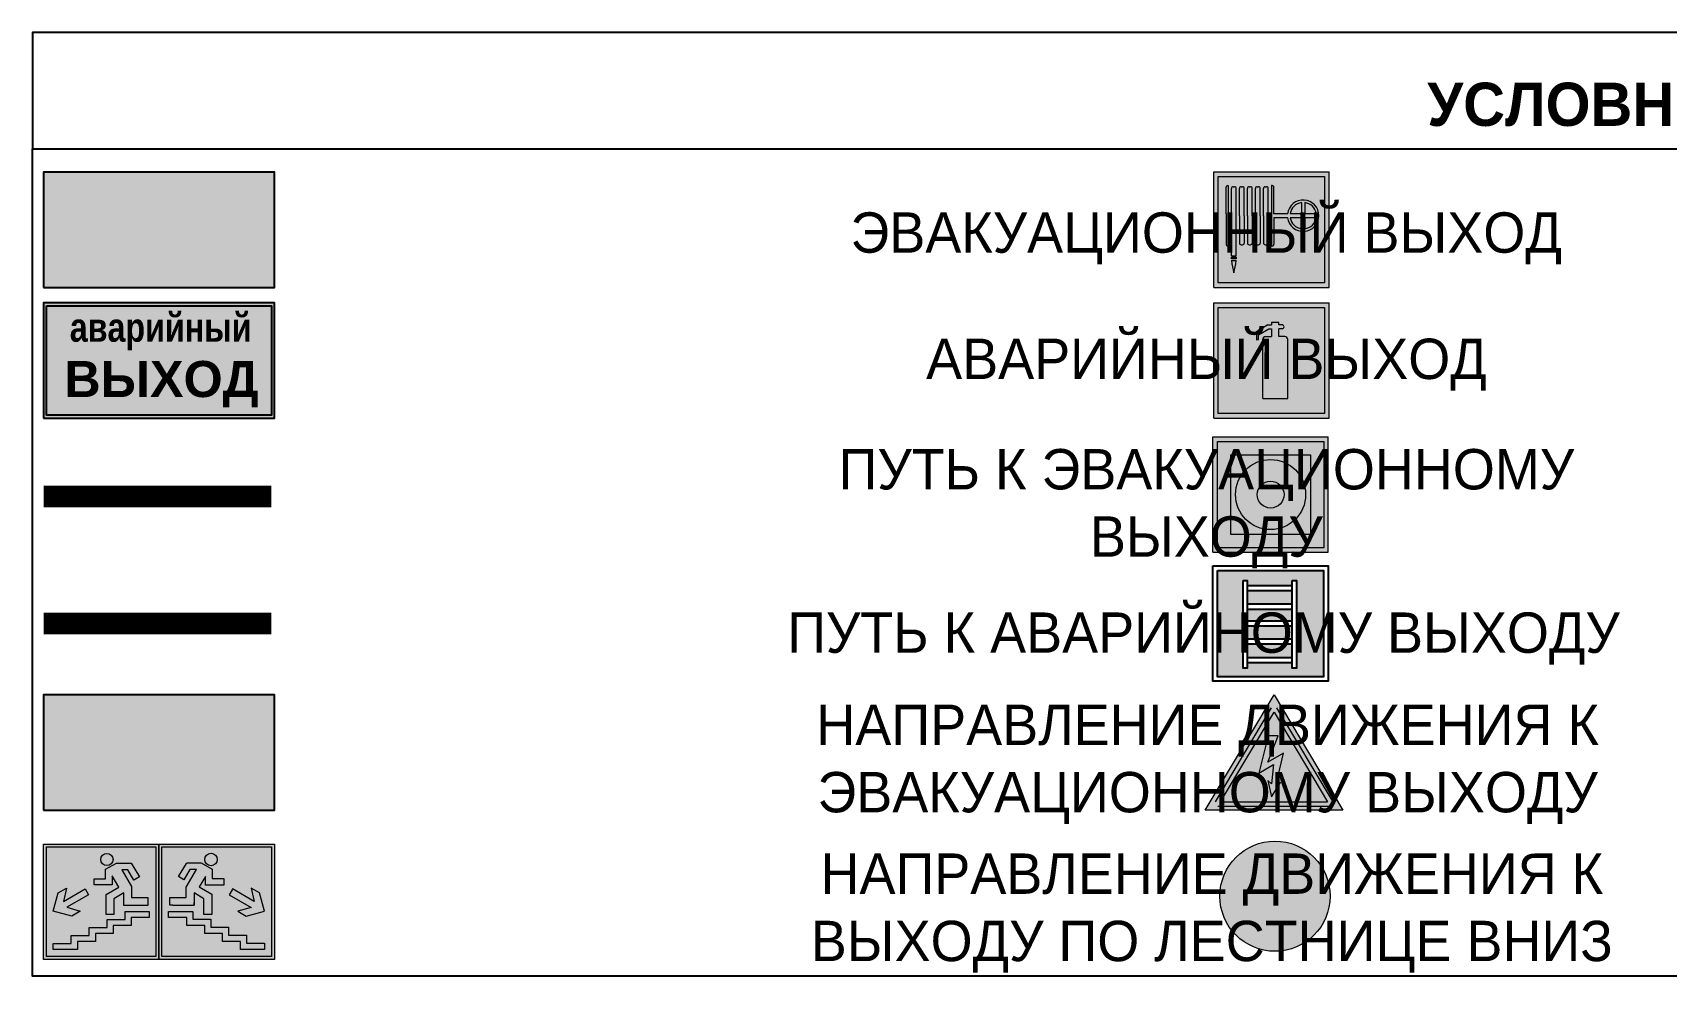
# Model space of a CAD drawing. Header units: millimetres. Extents: x 13810 to 67229, y 12374 to 21950.
# Drawn here: x 29160.8 to 29274.1, y 19254.9 to 19320.4 of the extents above; entities that cross this region are included whole.
import ezdxf

# ---------------------------------------------------------------- set-up
doc = ezdxf.new("R2010")
doc.units = ezdxf.units.MM
doc.linetypes.add('GOST2.303 4', pattern=[7, 5, -2, 0])
doc.layers.add('План_Штампы', color=7, linetype='Continuous')
doc.styles.add('обычный', font='arial.ttf')

# ---------------------------------------------------------------- blocks, each defined once
blk = doc.blocks.new('A$C3E6D3DDE')
at = {"lineweight": 5}
h = blk.add_hatch(color=40, dxfattribs=at)
h.paths.add_polyline_path([(24.1, 1.45), (16.46, -11.35), (31.74, -11.35)])
h.paths.add_polyline_path([(24.09, -0.46), (30.03, -10.41), (18.14, -10.41)], flags=16)
h.paths.add_polyline_path([(24.54, -3.08), (23.41, -6.02), (25.13, -5.01), (24.33, -8.5), (24.82, -8.27), (23.79, -9.86), (23.4, -8.04), (23.8, -8.43), (24.04, -6.29), (22.39, -7.25), (23.44, -3.08)], flags=0)
h = blk.add_hatch(color=256, dxfattribs=at)
h.paths.add_polyline_path([(24.37, 0.03, 0.567511), (23.82, 0.03), (17.59, -10.4, 0.582454), (17.86, -10.88), (30.32, -10.88, 0.582149), (30.6, -10.4)])
h.paths.add_polyline_path([(24.09, -0.46), (18.14, -10.41), (30.03, -10.41)], flags=16)
h.paths.add_polyline_path([(24.54, -3.08), (23.41, -6.02), (25.13, -5.01), (24.33, -8.5), (24.82, -8.27), (23.79, -9.86), (23.4, -8.04), (23.8, -8.43), (24.04, -6.29), (22.39, -7.25), (23.44, -3.08)], flags=0)
h = blk.add_hatch(color=40, dxfattribs=at)
h.paths.add_polyline_path([(24.09, -0.46), (18.14, -10.41), (30.03, -10.41)])
h.paths.add_polyline_path([(24.82, -8.27), (23.79, -9.86), (23.4, -8.04), (23.8, -8.43), (24.04, -6.29), (22.39, -7.25), (23.44, -3.08), (24.54, -3.08), (23.41, -6.02), (25.13, -5.01), (24.33, -8.5)], flags=16)
at = {"color": 40, "lineweight": 5}
for p, q in [((16.46, -11.35), (24.1, 1.45)), ((24.1, 1.45), (31.74, -11.35))]:
    blk.add_line(p, q, dxfattribs=at)
at = {"lineweight": 5}
for p, q in [((17.59, -10.4), (23.82, 0.03)), ((24.37, 0.03), (30.6, -10.4)), ((18.14, -10.41), (24.09, -0.46)), ((24.09, -0.46), (30.03, -10.41)), ((23.44, -3.08), (22.39, -7.25)), ((23.41, -6.02), (24.54, -3.08)), ((24.54, -3.08), (23.44, -3.08)), ((25.13, -5.01), (23.41, -6.02)), ((24.33, -8.5), (25.13, -5.01)), ((22.39, -7.25), (24.04, -6.29)), ((24.04, -6.29), (23.8, -8.43)), ((23.8, -8.43), (23.4, -8.04)), ((23.4, -8.04), (23.79, -9.86)), ((23.79, -9.86), (24.82, -8.27)), ((24.82, -8.27), (24.33, -8.5)), ((18.14, -10.41), (30.03, -10.41)), ((17.86, -10.88), (30.32, -10.88))]:
    blk.add_line(p, q, dxfattribs=at)
at = {"color": 50, "lineweight": 5}
blk.add_line((31.74, -11.35), (16.46, -11.35), dxfattribs=at)
blk = doc.blocks.new('A$C41C009D9')
at = {"true_color": 0xffffff}
blk.add_hatch(color=7, dxfattribs=at).paths.add_polyline_path([(0, 8), (-16, 8), (-16, 0), (0, 0)])
h = blk.add_hatch(color=126)
h.dxf.hatch_style = 1
h.paths.add_polyline_path([(-15.8, 7.8), (-15.8, 0.2), (-0.2, 0.2), (-0.2, 7.8)])
at = {"color": 126}
for points in [[(-16, 0), (0, 0), (0, 8), (-16, 8)], [(-16, 0), (0, 0), (0, 8), (-16, 8)], [(-15.8, 7.8), (-0.2, 7.8), (-0.2, 0.2), (-15.8, 0.2)]]:
    blk.add_lwpolyline(points, close=True, dxfattribs=at)
at = {"color": 7, "true_color": 0xffffff, "insert": (-15.8, 7.3), "char_height": 2.5, "width": 15.5999, "attachment_point": 1, "style": 'обычный'}
blk.add_mtext('\\pi1.6133;{\\fArial|b1|i0|c204|p34;\\H0.8x;\\W0.8;аварийный\\H1.25x;\\W1;\\P\\pi1.2327;ВЫХОД}', dxfattribs=at)
blk = doc.blocks.new('A$C32E8229D')
at = {"true_color": 0xffffff}
blk.add_hatch(color=7, dxfattribs=at).paths.add_polyline_path([(0, 0), (0, -8), (16, -8), (16, 0)])
h = blk.add_hatch(color=126)
h.paths.add_polyline_path([(0.2, -0.2), (15.8, -0.2), (15.8, -7.8), (0.2, -7.8)])
h.paths.add_polyline_path([(13.49, -2.05), (12.08, -2.05), (11.37, -2.63, 0.162397), (11.29, -2.84), (11.29, -3.63), (10.35, -3.63), (10.35, -4.05), (11.68, -4.05), (11.68, -3.48), (12.26, -4.28), (11.29, -5.1), (11.29, -6.78), (11.85, -6.78), (11.85, -5.44), (12.8, -4.64), (12.8, -5.94), (14.46, -5.94), (14.46, -5.39), (13.45, -5.39), (13.45, -3.97), (12.46, -2.59), (13.15, -2.59), (13.69, -3.34), (14.18, -3)], flags=16)
h.paths.add_polyline_path([(10.74, -1.82, 1), (11.8, -1.82, 1)], flags=16)
h.paths.add_polyline_path([(9.39, -3.59), (5.99, -3.59), (6.56, -3.03), (5.91, -3.03), (5.1, -3.83), (5.91, -4.64), (6.56, -4.64), (5.99, -4.09), (9.39, -4.09)], flags=16)
h.paths.add_polyline_path([(4.29, -1.08), (1.72, -1.08), (1.72, -6.6), (4.29, -6.6)], flags=16)
at = {"color": 126}
blk.add_lwpolyline([(16, -8), (0, -8), (0, 0), (16, 0)], close=True, dxfattribs=at)
blk = doc.blocks.new('A$C54414219')
at = {"true_color": 0xffffff}
h = blk.add_hatch(color=7, dxfattribs=at)
h.paths.add_polyline_path([(2.39, -9.45), (2.39, -18.3), (11.23, -18.3), (11.23, -9.45)], flags=0)
h.paths.add_polyline_path([(10.71, -13.87, -1), (2.92, -13.87, -1)], flags=0)
h.paths.add_polyline_path([(8.3, -13.87, -1), (5.33, -13.87, -1)], flags=0)
h.paths.add_polyline_path([(0.41, -7.47), (0.41, -20.27), (13.21, -20.27), (13.21, -7.47)])
h.paths.add_polyline_path([(0.92, -19.77), (12.71, -19.77), (12.71, -7.98), (0.92, -7.98)], flags=16)
h.paths.add_polyline_path([(11.23, -9.45), (11.23, -18.3), (2.39, -18.3), (2.39, -9.45)], flags=0)
at = {"lineweight": 5}
h = blk.add_hatch(color=242, dxfattribs=at)
h.paths.add_polyline_path([(12.71, -7.98), (0.92, -7.98), (0.92, -19.77), (12.71, -19.77)])
h.paths.add_polyline_path([(11.23, -18.3), (2.39, -18.3), (2.39, -9.45), (11.23, -9.45)], flags=16)
h.paths.add_polyline_path([(10.71, -13.87, -1), (2.92, -13.87, -1)], flags=0)
h.paths.add_polyline_path([(8.3, -13.87, -1), (5.33, -13.87, -1)], flags=0)
at = {"true_color": 0xffffff}
h = blk.add_hatch(color=7, dxfattribs=at)
h.paths.add_polyline_path([(2.39, -9.45), (2.39, -18.3), (11.23, -18.3), (11.23, -9.45)])
h.paths.add_polyline_path([(10.71, -13.87, -1), (2.92, -13.87, -1)], flags=16)
h.paths.add_polyline_path([(8.3, -13.87, -1), (5.33, -13.87, -1)], flags=0)
at = {"lineweight": 5}
h = blk.add_hatch(color=242, dxfattribs=at)
h.paths.add_polyline_path([(2.92, -13.87, 1), (10.71, -13.87, 1)])
h.paths.add_polyline_path([(8.3, -13.87, -1), (5.33, -13.87, -1)], flags=16)
at = {"color": 242, "lineweight": 5}
for p, q in [((0.41, -20.27), (0.41, -7.47)), ((0.41, -7.47), (13.21, -7.47)), ((0.41, -7.47), (13.21, -7.47)), ((13.21, -20.27), (13.21, -7.47)), ((0.41, -20.27), (13.21, -20.27))]:
    blk.add_line(p, q, dxfattribs=at)
for points in [[(0.92, -7.98), (12.71, -7.98), (12.71, -19.77), (0.92, -19.77)], [(2.39, -9.45), (11.23, -9.45), (11.23, -18.3), (2.39, -18.3)]]:
    blk.add_lwpolyline(points, close=True, dxfattribs=at)
for radius in [3.89, 1.49]:
    blk.add_circle((6.81, -13.87), radius, dxfattribs=at)
blk = doc.blocks.new('A$C7B4425F7')
at = {"true_color": 0xffffff}
blk.add_hatch(color=7, dxfattribs=at).paths.add_polyline_path([(0, 0), (-16, 0), (-16, -8), (0, -8)])
h = blk.add_hatch(color=126)
h.paths.add_polyline_path([(-0.2, -0.2), (-15.8, -0.2), (-15.8, -7.8), (-0.2, -7.8)])
h.paths.add_polyline_path([(-11.76, -2.03), (-11.76, -3.66), (-11.17, -3.66, -0.568275), (-11.17, -6.18), (-12.58, -6.18), (-12.58, -2.03)], flags=16)
h.paths.add_polyline_path([(-13.33, -4.12, -0.495768), (-13.59, -6.18), (-15.03, -6.18), (-15.03, -2.03), (-13.59, -2.03, -0.487973)], flags=16)
h.paths.add_polyline_path([(-10.25, -2.03), (-9.48, -2.03), (-9.48, -6.18), (-10.25, -6.18)], flags=16)
h.paths.add_polyline_path([(-13.84, -3.69), (-14.24, -3.69), (-14.24, -3.03), (-13.9, -3.03, -0.692621)], flags=0)
h.paths.add_polyline_path([(-9.15, -2.03), (-8.4, -2.03), (-8.04, -3.07), (-7.68, -2.03), (-6.93, -2.03), (-7.64, -4.1), (-6.93, -6.18), (-7.68, -6.18), (-8.04, -5.14), (-8.4, -6.18), (-9.15, -6.18), (-8.44, -4.1)], flags=16)
h.paths.add_polyline_path([(-11.76, -4.46), (-11.42, -4.46, -0.692621), (-11.36, -5.12), (-11.76, -5.12)], flags=0)
h.paths.add_polyline_path([(-13.9, -5.2), (-14.24, -5.2), (-14.24, -4.55), (-13.84, -4.55, -0.708038)], flags=0)
edge = h.paths.add_edge_path(flags=16)
edge.add_ellipse((-5.51, -4.08), major_axis=(0, 2.05), ratio=0.586184, start_angle=0, end_angle=360)
edge = h.paths.add_edge_path(flags=0)
edge.add_ellipse((-5.51, -4.08), major_axis=(0, 1.14), ratio=0.454828, start_angle=0, end_angle=360)
h.paths.add_polyline_path([(-4.13, -4.96, 0.377264), (-3.48, -4.52, 0.0555), (-3.16, -2.03), (-1.66, -2.03), (-1.66, -4.96), (-0.96, -4.96), (-0.96, -7.01), (-1.75, -7.01), (-1.75, -6.18), (-3.3, -6.18), (-3.3, -7.02), (-4.13, -7.02)], flags=16)
h.paths.add_polyline_path([(-2.73, -2.91), (-2.28, -2.91), (-2.28, -4.96), (-3.05, -4.96, 0.079136)], flags=0)
at = {"color": 126}
blk.add_lwpolyline([(-16, -8), (0, -8), (0, 0), (-16, 0)], close=True, dxfattribs=at)
blk = doc.blocks.new('A$C37112FD5')
at = {"true_color": 0xf5f5ff}
h = blk.add_hatch(color=7, dxfattribs=at)
h.dxf.hatch_style = 1
h.paths.add_polyline_path([(12.8, -7.4), (0, -7.4), (0, -20.2), (12.8, -20.2)])
h.paths.add_polyline_path([(12.29, -7.91), (12.29, -19.69), (0.51, -19.69), (0.51, -7.91)], flags=16)
h.paths.add_polyline_path([(4.98, -9.04, -0.42597), (5.17, -9.22), (5.17, -12.25), (5.17, -15.29, -0.432244), (4.98, -15.47), (4.83, -15.47, -0.42597), (4.64, -15.29), (4.64, -12.25), (4.64, -9.22, -0.432244), (4.83, -9.04)], flags=0)
h.paths.add_polyline_path([(4.28, -9.22), (4.28, -12.25), (4.28, -15.29, -0.432244), (4.09, -15.47), (3.94, -15.47, -0.42597), (3.75, -15.29), (3.75, -12.25), (3.75, -9.22, -0.432244), (3.94, -9.04), (4.09, -9.04, -0.42597)], flags=0)
h.paths.add_polyline_path([(5.72, -9.04), (5.87, -9.04, -0.42597), (6.06, -9.22), (6.06, -12.25), (6.06, -15.29, -0.432244), (5.87, -15.47), (5.72, -15.47, -0.42597), (5.53, -15.29), (5.53, -12.25), (5.53, -9.22, -0.432244)], flags=0)
h.paths.add_polyline_path([(6.42, -8.9), (6.5, -8.9, -0.42597), (6.69, -9.08), (6.69, -12.03), (8.21, -12.03, -15.824349), (8.21, -12.47), (6.69, -12.47), (6.69, -15.42, -0.432244), (6.5, -15.6), (6.42, -15.6)], flags=0)
h.paths.add_polyline_path([(3.39, -9.22), (3.39, -12.25), (3.39, -15.29, -0.432244), (3.2, -15.47), (3.05, -15.47, -0.42597), (2.85, -15.29), (2.85, -12.25), (2.85, -9.22, -0.432244), (3.05, -9.04), (3.2, -9.04, -0.42597)], flags=0)
h.paths.add_polyline_path([(2.5, -9.22), (2.5, -16.71), (1.96, -16.71), (1.96, -9.22, -0.432244), (2.15, -9.04), (2.31, -9.04, -0.42597)], flags=0)
h.paths.add_polyline_path([(1.61, -8.9), (1.61, -15.6), (1.57, -15.6, -0.42597), (1.37, -15.42), (1.37, -12.03), (1.37, -9.09, -0.432244), (1.57, -8.9)], flags=0)
h.paths.add_polyline_path([(9.76, -10.81), (9.76, -12.03), (8.49, -12.03, -0.336371)], flags=0)
h.paths.add_polyline_path([(8.49, -12.47), (9.76, -12.47), (9.76, -13.7, -0.336371)], flags=0)
h.paths.add_polyline_path([(10.11, -10.81, -0.336371), (11.38, -12.03), (10.11, -12.03)], flags=0)
h.paths.add_polyline_path([(10.11, -12.47), (11.38, -12.47, -0.336371), (10.11, -13.7)], flags=0)
h.paths.add_polyline_path([(2.5, -16.84), (2.5, -17.05), (1.97, -17.05), (1.97, -16.84)], flags=0)
h.paths.add_polyline_path([(2.5, -17.24, -0.033778), (2.24, -18.6, -0.033778), (1.97, -17.24)], flags=0)
h = blk.add_hatch(color=242)
h.dxf.hatch_style = 1
h.paths.add_polyline_path([(12.29, -7.91), (0.51, -7.91), (0.51, -19.69), (12.29, -19.69)])
h.paths.add_polyline_path([(6.42, -15.6), (6.42, -8.9), (6.5, -8.9, -0.42597), (6.69, -9.08), (6.69, -12.03), (8.21, -12.03, -15.824349), (8.21, -12.47), (6.69, -12.47), (6.69, -15.42, -0.432244), (6.5, -15.6)], flags=16)
h.paths.add_polyline_path([(5.87, -15.47), (5.72, -15.47, -0.42597), (5.53, -15.29), (5.53, -12.25), (5.53, -9.22, -0.432244), (5.72, -9.04), (5.87, -9.04, -0.42597), (6.06, -9.22), (6.06, -12.25), (6.06, -15.29, -0.432244)], flags=16)
h.paths.add_polyline_path([(4.98, -15.47), (4.83, -15.47, -0.42597), (4.64, -15.29), (4.64, -12.25), (4.64, -9.22, -0.432244), (4.83, -9.04), (4.98, -9.04, -0.42597), (5.17, -9.22), (5.17, -12.25), (5.17, -15.29, -0.432244)], flags=16)
h.paths.add_polyline_path([(4.09, -15.47), (3.94, -15.47, -0.42597), (3.75, -15.29), (3.75, -12.25), (3.75, -9.22, -0.432244), (3.94, -9.04), (4.09, -9.04, -0.42597), (4.28, -9.22), (4.28, -12.25), (4.28, -15.29, -0.432244)], flags=16)
h.paths.add_polyline_path([(3.2, -15.47), (3.05, -15.47, -0.42597), (2.85, -15.29), (2.85, -12.25), (2.85, -9.22, -0.432244), (3.05, -9.04), (3.2, -9.04, -0.42597), (3.39, -9.22), (3.39, -12.25), (3.39, -15.29, -0.432244)], flags=16)
h.paths.add_polyline_path([(2.5, -17.05), (1.97, -17.05), (1.97, -16.84), (2.5, -16.84)], flags=16)
h.paths.add_polyline_path([(2.5, -17.24, -0.033778), (2.24, -18.6, -0.033778), (1.97, -17.24)], flags=16)
h.paths.add_polyline_path([(2.5, -16.71), (1.96, -16.71), (1.96, -9.22, -0.432244), (2.15, -9.04), (2.31, -9.04, -0.42597), (2.5, -9.22)], flags=16)
h.paths.add_polyline_path([(1.61, -15.6), (1.57, -15.6, -0.42597), (1.37, -15.42), (1.37, -12.03), (1.37, -9.09, -0.432244), (1.57, -8.9), (1.61, -8.9)], flags=16)
h.paths.add_polyline_path([(8.49, -12.47), (9.76, -12.47), (9.76, -13.7, -0.336371)], flags=0)
h.paths.add_polyline_path([(10.11, -13.7), (10.11, -12.47), (11.38, -12.47, -0.336371)], flags=0)
h.paths.add_polyline_path([(8.49, -12.03, -0.336371), (9.76, -10.81), (9.76, -12.03)], flags=0)
h.paths.add_polyline_path([(10.11, -12.03), (10.11, -10.81, -0.336371), (11.38, -12.03)], flags=0)
h = blk.add_hatch(color=7, dxfattribs=at)
h.dxf.hatch_style = 1
h.paths.add_polyline_path([(1.61, -8.9), (1.57, -8.9, 0.432244), (1.37, -9.09), (1.37, -12.03), (1.37, -15.42, 0.42597), (1.57, -15.6), (1.61, -15.6)])
h.paths.add_polyline_path([(2.5, -9.22, 0.42597), (2.31, -9.04), (2.15, -9.04, 0.432244), (1.96, -9.22), (1.96, -16.71), (2.5, -16.71)])
h.paths.add_polyline_path([(2.5, -16.84), (1.97, -16.84), (1.97, -17.05), (2.5, -17.05)])
h.paths.add_polyline_path([(2.5, -17.24), (1.97, -17.24, 0.033778), (2.24, -18.6, 0.033778)])
h.paths.add_polyline_path([(3.39, -12.25), (3.39, -9.22, 0.42597), (3.2, -9.04), (3.05, -9.04, 0.432244), (2.85, -9.22), (2.85, -12.25), (2.85, -15.29, 0.42597), (3.05, -15.47), (3.2, -15.47, 0.432244), (3.39, -15.29)])
h.paths.add_polyline_path([(4.28, -12.25), (4.28, -9.22, 0.42597), (4.09, -9.04), (3.94, -9.04, 0.432244), (3.75, -9.22), (3.75, -12.25), (3.75, -15.29, 0.42597), (3.94, -15.47), (4.09, -15.47, 0.432244), (4.28, -15.29)])
h.paths.add_polyline_path([(5.17, -12.25), (5.17, -9.22, 0.42597), (4.98, -9.04), (4.83, -9.04, 0.432244), (4.64, -9.22), (4.64, -12.25), (4.64, -15.29, 0.42597), (4.83, -15.47), (4.98, -15.47, 0.432244), (5.17, -15.29)])
h.paths.add_polyline_path([(6.06, -12.25), (6.06, -9.22, 0.42597), (5.87, -9.04), (5.72, -9.04, 0.432244), (5.53, -9.22), (5.53, -12.25), (5.53, -15.29, 0.42597), (5.72, -15.47), (5.87, -15.47, 0.432244), (6.06, -15.29)])
h.paths.add_polyline_path([(6.69, -12.47), (8.21, -12.47, 15.824349), (8.21, -12.03), (6.69, -12.03), (6.69, -9.08, 0.42597), (6.5, -8.9), (6.42, -8.9), (6.42, -15.6), (6.5, -15.6, 0.432244), (6.69, -15.42)])
h.paths.add_polyline_path([(8.49, -12.47), (9.76, -12.47), (9.76, -13.7, -0.336371)], flags=16)
h.paths.add_polyline_path([(8.49, -12.03, -0.336371), (9.76, -10.81), (9.76, -12.03)], flags=16)
h.paths.add_polyline_path([(10.11, -12.47), (11.38, -12.47, -0.336371), (10.11, -13.7)], flags=16)
h.paths.add_polyline_path([(10.11, -12.03), (10.11, -10.81, -0.336371), (11.38, -12.03)], flags=16)
h = blk.add_hatch(color=242)
h.dxf.hatch_style = 1
h.paths.add_polyline_path([(9.76, -10.81, 0.336371), (8.49, -12.03), (9.76, -12.03)])
h.paths.add_polyline_path([(10.11, -10.81), (10.11, -12.03), (11.38, -12.03, 0.336371)])
h.paths.add_polyline_path([(11.38, -12.47), (10.11, -12.47), (10.11, -13.7, 0.336371)])
h.paths.add_polyline_path([(9.76, -12.47), (8.49, -12.47, 0.336371), (9.76, -13.7)])
at = {"color": 242, "lineweight": 5}
for p, q in [((0, -20.2), (0, -7.4)), ((0, -7.4), (12.8, -7.4)), ((1.57, -8.9), (1.61, -8.9)), ((1.61, -8.9), (1.61, -15.6)), ((2.15, -9.04), (2.31, -9.04)), ((3.05, -9.04), (3.2, -9.04)), ((3.94, -9.04), (4.09, -9.04)), ((4.83, -9.04), (4.98, -9.04)), ((5.72, -9.04), (5.87, -9.04)), ((6.42, -8.9), (6.42, -15.6)), ((6.5, -8.9), (6.42, -8.9)), ((12.8, -20.2), (12.8, -7.4)), ((1.37, -12.03), (1.37, -9.08)), ((1.96, -16.71), (1.96, -9.22)), ((2.5, -16.71), (2.5, -9.22)), ((2.85, -12.25), (2.85, -9.22)), ((3.39, -12.25), (3.39, -9.22)), ((3.75, -12.25), (3.75, -9.22)), ((4.28, -12.25), (4.28, -9.22)), ((4.64, -12.25), (4.64, -9.22)), ((5.17, -12.25), (5.17, -9.22)), ((5.53, -12.25), (5.53, -9.22)), ((6.06, -12.25), (6.06, -9.22)), ((6.69, -12.03), (6.69, -9.08)), ((9.76, -10.81), (9.76, -12.03)), ((10.11, -10.81), (10.11, -12.03)), ((1.37, -12.03), (1.37, -15.42)), ((2.85, -12.25), (2.85, -15.29)), ((3.39, -12.25), (3.39, -15.29)), ((3.75, -12.25), (3.75, -15.29)), ((4.28, -12.25), (4.28, -15.29)), ((4.64, -12.25), (4.64, -15.29)), ((5.17, -12.25), (5.17, -15.29)), ((5.53, -12.25), (5.53, -15.29)), ((6.06, -12.25), (6.06, -15.29)), ((8.21, -12.03), (6.69, -12.03)), ((8.21, -12.47), (6.69, -12.47)), ((6.69, -12.47), (6.69, -15.42)), ((9.76, -12.03), (8.49, -12.03)), ((9.76, -12.47), (8.49, -12.47)), ((9.76, -12.47), (9.76, -13.7)), ((11.38, -12.03), (10.11, -12.03)), ((11.38, -12.47), (10.11, -12.47)), ((10.11, -12.47), (10.11, -13.7)), ((1.57, -15.6), (1.61, -15.6)), ((3.05, -15.47), (3.2, -15.47)), ((3.94, -15.47), (4.09, -15.47)), ((4.83, -15.47), (4.98, -15.47)), ((5.72, -15.47), (5.87, -15.47)), ((6.42, -15.6), (6.5, -15.6)), ((1.96, -16.71), (2.5, -16.71)), ((1.97, -16.84), (2.5, -16.84)), ((1.97, -17.05), (1.97, -16.84)), ((2.5, -17.05), (1.97, -17.05)), ((1.97, -17.24), (2.5, -17.24)), ((2.5, -16.84), (2.5, -17.05)), ((0, -20.2), (12.8, -20.2))]:
    blk.add_line(p, q, dxfattribs=at)
blk.add_lwpolyline([(0.51, -7.91), (12.29, -7.91), (12.29, -19.69), (0.51, -19.69)], close=True, dxfattribs=at)
for centre, radius, start, end in [((1.56, -9.09), 0.182, 87.1027, 180.6071), ((2.15, -9.22), 0.182, 87.1027, 180.6071), ((2.32, -9.22), 0.182, 359.3929, 92.8973), ((3.04, -9.22), 0.182, 87.1027, 180.6071), ((3.21, -9.22), 0.182, 359.3929, 92.8973), ((3.93, -9.22), 0.182, 87.1027, 180.6071), ((4.1, -9.22), 0.182, 359.3929, 92.8973), ((4.82, -9.22), 0.182, 87.1027, 180.6071), ((4.99, -9.22), 0.182, 359.3929, 92.8973), ((5.71, -9.22), 0.182, 87.1027, 180.6071), ((5.88, -9.22), 0.182, 359.3929, 92.8973), ((6.51, -9.09), 0.182, 359.3929, 92.8973), ((9.93, -12.25), 1.74, 187.2319, 172.7681), ((9.93, -12.25), 1.46, 96.9927, 171.3585), ((9.93, -12.25), 1.46, 8.6415, 83.0073), ((9.93, -12.25), 1.46, 188.6415, 263.0073), ((9.93, -12.25), 1.46, 276.9927, 351.3585), ((1.56, -15.42), 0.182, 179.3929, 272.8973), ((3.04, -15.29), 0.182, 179.3929, 272.8973), ((3.21, -15.29), 0.182, 267.1027, 0.6071), ((3.93, -15.29), 0.182, 179.3929, 272.8973), ((4.1, -15.29), 0.182, 267.1027, 0.6071), ((4.82, -15.29), 0.182, 179.3929, 272.8973), ((4.99, -15.29), 0.182, 267.1027, 0.6071), ((5.71, -15.29), 0.182, 179.3929, 272.8973), ((5.88, -15.29), 0.182, 267.1027, 0.6071), ((6.51, -15.42), 0.182, 267.1027, 0.6071), ((12.17, -15.98), 10.27, 187.041, 194.7793), ((-7.7, -15.98), 10.27, 345.2207, 352.959)]:
    blk.add_arc(centre, radius, start, end, dxfattribs=at)
blk = doc.blocks.new('A$C3AD82952')
at = {"true_color": 0xf5f5ff}
h = blk.add_hatch(color=7, dxfattribs=at)
h.dxf.hatch_style = 1
h.paths.add_polyline_path([(8.21, 8.73, 0.414214), (7.89, 9.05), (7.22, 9.05), (7.22, 9.92), (7.59, 9.92, 1), (7.57, 10.36), (7.22, 10.36), (7.22, 10.6), (6.43, 10.6), (6.43, 10.36), (6.01, 10.36), (4.74, 9.59), (4.74, 8.69), (4.98, 8.73), (4.98, 9.26), (6.12, 9.91), (6.43, 9.91), (6.43, 9.05), (5.76, 9.05, 0.414214), (5.44, 8.73), (5.44, 2.2), (8.21, 2.2)], flags=0)
h.paths.add_polyline_path([(12.8, 12.8), (0, 12.8), (0, 0), (12.8, 0)])
h.paths.add_polyline_path([(0.51, 12.29), (12.29, 12.29), (12.29, 0.51), (0.51, 0.51)], flags=16)
h.paths.add_polyline_path([(4.74, 9.59), (6.01, 10.36), (6.43, 10.36), (6.43, 10.6), (7.22, 10.6), (7.22, 10.36), (7.59, 10.36, -0.94586), (7.59, 9.92), (7.22, 9.92), (7.22, 9.05), (7.89, 9.05, -0.414214), (8.21, 8.73), (8.21, 2.2), (5.44, 2.2), (5.44, 8.73, -0.414214), (5.76, 9.05), (6.43, 9.05), (6.43, 9.91), (6.12, 9.91), (4.98, 9.26), (4.98, 8.73), (4.74, 8.69)], flags=0)
h = blk.add_hatch(color=242)
h.dxf.hatch_style = 1
h.paths.add_polyline_path([(12.29, 12.29), (0.51, 12.29), (0.51, 0.51), (12.29, 0.51)])
h.paths.add_polyline_path([(4.74, 8.69), (4.74, 9.59), (6.01, 10.36), (6.43, 10.36), (6.43, 10.6), (7.22, 10.6), (7.22, 10.36), (7.59, 10.36, -0.94586), (7.59, 9.92), (7.22, 9.92), (7.22, 9.05), (7.89, 9.05, -0.414214), (8.21, 8.73), (8.21, 2.2), (5.44, 2.2), (5.44, 8.73, -0.414214), (5.76, 9.05), (6.43, 9.05), (6.43, 9.91), (6.12, 9.91), (4.98, 9.26), (4.98, 8.73)], flags=16)
h = blk.add_hatch(color=7, dxfattribs=at)
h.dxf.hatch_style = 1
h.paths.add_polyline_path([(8.21, 8.73, 0.414214), (7.89, 9.05), (7.22, 9.05), (7.22, 9.92), (7.59, 9.92, 1), (7.57, 10.36), (7.22, 10.36), (7.22, 10.6), (6.43, 10.6), (6.43, 10.36), (6.01, 10.36), (4.74, 9.59), (4.74, 8.69), (4.98, 8.73), (4.98, 9.26), (6.12, 9.91), (6.43, 9.91), (6.43, 9.05), (5.76, 9.05, 0.414214), (5.44, 8.73), (5.44, 2.2), (8.21, 2.2)])
at = {"color": 242, "lineweight": 5}
for p, q in [((0, 0), (0, 12.8)), ((0, 12.8), (12.8, 12.8)), ((12.8, 0), (12.8, 12.8)), ((6.01, 10.36), (4.74, 9.59)), ((4.74, 9.59), (4.74, 8.69)), ((4.98, 9.26), (6.12, 9.91)), ((4.98, 8.73), (4.98, 9.26)), ((6.01, 10.36), (6.43, 10.36)), ((6.12, 9.91), (6.43, 9.91)), ((7.22, 10.6), (6.43, 10.6)), ((6.43, 10.6), (6.43, 10.36)), ((6.43, 9.91), (6.43, 9.05)), ((7.22, 10.36), (7.22, 10.6)), ((7.59, 10.36), (7.22, 10.36)), ((7.22, 9.05), (7.22, 9.92)), ((7.59, 9.92), (7.22, 9.92)), ((4.74, 8.69), (4.98, 8.73)), ((5.44, 2.2), (5.44, 8.73)), ((5.76, 9.05), (6.43, 9.05)), ((7.89, 9.05), (7.22, 9.05)), ((8.21, 2.2), (8.21, 8.73)), ((5.44, 2.2), (8.21, 2.2)), ((0, 0), (12.8, 0))]:
    blk.add_line(p, q, dxfattribs=at)
blk.add_lwpolyline([(0.51, 12.29), (12.29, 12.29), (12.29, 0.51), (0.51, 0.51)], close=True, dxfattribs=at)
for centre, radius, start, end in [((7.58, 10.14), 0.223, 273.1875, 86.8125), ((5.76, 8.73), 0.32, 90, 180), ((7.89, 8.73), 0.32, 0, 90)]:
    blk.add_arc(centre, radius, start, end, dxfattribs=at)
blk = doc.blocks.new('A$C7B8C2D5B')
at = {"lineweight": 0}
h = blk.add_hatch(color=5, dxfattribs=at)
h.dxf.hatch_style = 1
h.paths.add_polyline_path([(1.397, -3.024, 1), (-2.112, -3.024, 1)])
at = {"color": 5, "lineweight": 0}
blk.add_circle((-0.358, -3.024), 1.755, dxfattribs=at)
blk = doc.blocks.new('вниз 3')
at = {"lineweight": 0, "true_color": 0xffffff}
h = blk.add_hatch(color=7, dxfattribs=at)
h.dxf.hatch_style = 1
h.paths.add_polyline_path([(40997.5, -4475.69), (40997.25, -4475.28), (40995.76, -4476.15), (40995.97, -4475.23), (40995.39, -4475.56), (40995.05, -4476.83), (40996.33, -4477.17), (40996.91, -4476.83), (40996, -4476.55)], flags=0)
h.paths.add_polyline_path([(40999.81, -4473.95), (41000.22, -4473.95), (41000.64, -4474.67), (41001.03, -4474.43), (41000.46, -4473.49), (41000.42, -4473.49), (40999.43, -4473.49), (40998.68, -4473.92), (40998.68, -4474.57), (40997.88, -4474.57), (40997.88, -4475), (40999.14, -4475), (40999.14, -4474.43), (40999.14, -4474.38), (40999.59, -4475.15), (40998.72, -4475.67), (40998.72, -4477.06), (40999.24, -4477.06), (40999.24, -4475.96), (40999.95, -4475.56), (40999.95, -4476.43), (41001.61, -4476.43), (41001.61, -4475.88), (41000.47, -4475.88), (41000.47, -4475.12)], flags=0)
h.paths.add_polyline_path([(40999.2, -4473.24, 1), (40998.35, -4473.24, 1)], flags=0)
h.paths.add_polyline_path([(41000.46, -4477.26), (41001.69, -4477.26), (41001.69, -4476.84), (41000.03, -4476.84), (41000.03, -4477.39), (40998.78, -4477.39), (40998.78, -4477.95), (40997.53, -4477.95), (40997.53, -4478.5), (40996.29, -4478.5), (40996.29, -4479.06), (40995.05, -4479.06), (40995.05, -4479.48), (40995.29, -4479.48), (40996.72, -4479.48), (40996.72, -4478.92), (40997.97, -4478.92), (40997.97, -4478.36), (40999.2, -4478.36), (40999.2, -4477.81), (41000.46, -4477.81)], flags=0)
h.paths.add_polyline_path([(41002.37, -4472.17), (40994.37, -4472.17), (40994.37, -4480.17), (41002.37, -4480.17)])
h.paths.add_polyline_path([(41002.16, -4479.96), (40994.57, -4479.96), (40994.57, -4472.37), (41002.16, -4472.37)], flags=16)
h.paths.add_polyline_path([(41001.61, -4475.88), (41001.61, -4476.43), (40999.95, -4476.43), (40999.95, -4475.56), (40999.24, -4475.96), (40999.24, -4477.06), (40998.72, -4477.06), (40998.72, -4475.67), (40999.59, -4475.15), (40999.14, -4474.38), (40999.14, -4474.43), (40999.14, -4475), (40997.88, -4475), (40997.88, -4474.57), (40998.68, -4474.57), (40998.68, -4473.92), (40999.43, -4473.49), (41000.42, -4473.49), (41000.46, -4473.49), (41001.03, -4474.43), (41000.64, -4474.67), (41000.22, -4473.95), (40999.81, -4473.95), (41000.47, -4475.12), (41000.47, -4475.88)], flags=0)
h.paths.add_polyline_path([(41001.69, -4476.84), (41001.69, -4477.26), (41000.46, -4477.26), (41000.46, -4477.81), (40999.2, -4477.81), (40999.2, -4478.36), (40997.97, -4478.36), (40997.97, -4478.92), (40996.72, -4478.92), (40996.72, -4479.48), (40995.05, -4479.48), (40995.05, -4479.06), (40996.29, -4479.06), (40996.29, -4478.5), (40997.53, -4478.5), (40997.53, -4477.95), (40998.78, -4477.95), (40998.78, -4477.39), (41000.03, -4477.39), (41000.03, -4476.84)], flags=0)
h.paths.add_polyline_path([(40998.35, -4473.24, -1), (40999.2, -4473.24, -1)], flags=0)
h.paths.add_polyline_path([(40997.5, -4475.69), (40996, -4476.55), (40996.91, -4476.83), (40996.33, -4477.17), (40995.05, -4476.83), (40995.39, -4475.56), (40995.97, -4475.23), (40995.76, -4476.15), (40997.25, -4475.28)], flags=0)
at = {"lineweight": 0}
h = blk.add_hatch(color=126, dxfattribs=at)
h.dxf.hatch_style = 1
h.paths.add_polyline_path([(41002.16, -4472.37), (40994.57, -4472.37), (40994.57, -4479.96), (41002.16, -4479.96)])
h.paths.add_polyline_path([(40995.97, -4475.23), (40995.76, -4476.15), (40997.25, -4475.28), (40997.5, -4475.69), (40996, -4476.55), (40996.91, -4476.83), (40996.33, -4477.17), (40995.05, -4476.83), (40995.39, -4475.56)], flags=16)
h.paths.add_polyline_path([(40997.88, -4474.57), (40998.68, -4474.57), (40998.68, -4473.92), (40999.43, -4473.49), (41000.42, -4473.49), (41000.46, -4473.49), (41001.03, -4474.43), (41000.64, -4474.67), (41000.22, -4473.95), (40999.81, -4473.95), (41000.47, -4475.12), (41000.47, -4475.88), (41001.61, -4475.88), (41001.61, -4476.43), (40999.95, -4476.43), (40999.95, -4475.56), (40999.24, -4475.96), (40999.24, -4477.06), (40998.72, -4477.06), (40998.72, -4475.67), (40999.59, -4475.15), (40999.14, -4474.38), (40999.14, -4474.43), (40999.14, -4475), (40997.88, -4475)], flags=16)
h.paths.add_polyline_path([(40998.35, -4473.24, -1), (40999.2, -4473.24, -1)], flags=16)
h.paths.add_polyline_path([(40997.53, -4477.95), (40998.78, -4477.95), (40998.78, -4477.39), (41000.03, -4477.39), (41000.03, -4476.84), (41001.69, -4476.84), (41001.69, -4477.26), (41000.46, -4477.26), (41000.46, -4477.81), (40999.2, -4477.81), (40999.2, -4478.36), (40997.97, -4478.36), (40997.97, -4478.92), (40996.72, -4478.92), (40996.72, -4479.48), (40995.05, -4479.48), (40995.05, -4479.06), (40996.29, -4479.06), (40996.29, -4478.5), (40997.53, -4478.5)], flags=16)
at = {"lineweight": 0, "true_color": 0xffffff}
h = blk.add_hatch(color=7, dxfattribs=at)
h.dxf.hatch_style = 1
h.paths.add_polyline_path([(40999.2, -4473.24, 1), (40998.35, -4473.24, 1)])
h.paths.add_polyline_path([(40999.81, -4473.95), (41000.22, -4473.95), (41000.64, -4474.67), (41001.03, -4474.43), (41000.46, -4473.49), (41000.42, -4473.49), (40999.43, -4473.49), (40998.68, -4473.92), (40998.68, -4474.57), (40997.88, -4474.57), (40997.88, -4475), (40999.14, -4475), (40999.14, -4474.43), (40999.14, -4474.38), (40999.59, -4475.15), (40998.72, -4475.67), (40998.72, -4477.06), (40999.24, -4477.06), (40999.24, -4475.96), (40999.95, -4475.56), (40999.95, -4476.43), (41001.61, -4476.43), (41001.61, -4475.88), (41000.47, -4475.88), (41000.47, -4475.12)])
h.paths.add_polyline_path([(40999.2, -4477.81), (41000.46, -4477.81), (41000.46, -4477.26), (41001.69, -4477.26), (41001.69, -4476.84), (41000.03, -4476.84), (41000.03, -4477.39), (40998.78, -4477.39), (40998.78, -4477.95), (40997.53, -4477.95), (40997.53, -4478.5), (40996.29, -4478.5), (40996.29, -4479.06), (40995.05, -4479.06), (40995.05, -4479.48), (40995.29, -4479.48), (40996.72, -4479.48), (40996.72, -4478.92), (40997.97, -4478.92), (40997.97, -4478.36), (40999.2, -4478.36)])
h.paths.add_polyline_path([(40997.5, -4475.69), (40997.25, -4475.28), (40995.76, -4476.15), (40995.97, -4475.23), (40995.39, -4475.56), (40995.05, -4476.83), (40996.33, -4477.17), (40996.91, -4476.83), (40996, -4476.55)])
at = {"color": 126, "lineweight": 0}
for points in [[(40994.37, -4472.17), (41002.37, -4472.17), (41002.37, -4480.17), (40994.37, -4480.17)], [(40994.57, -4472.37), (41002.16, -4472.37), (41002.16, -4479.96), (40994.57, -4479.96)]]:
    blk.add_lwpolyline(points, close=True, dxfattribs=at)
for points in [[(40999.14, -4474.43), (40999.14, -4475), (40997.88, -4475), (40997.88, -4474.57), (40998.68, -4474.57), (40998.68, -4473.92), (40999.43, -4473.49), (41000.42, -4473.49), (41000.46, -4473.49), (41001.03, -4474.43), (41000.64, -4474.67), (41000.22, -4473.95), (40999.81, -4473.95), (41000.47, -4475.12), (41000.47, -4475.88), (41001.61, -4475.88), (41001.61, -4476.43), (40999.95, -4476.43), (40999.95, -4475.56), (40999.24, -4475.96), (40999.24, -4477.06), (40998.72, -4477.06), (40998.72, -4475.67), (40999.59, -4475.15), (40999.14, -4474.38), (40999.14, -4474.43)], [(40995.05, -4476.83), (40995.39, -4475.56), (40995.97, -4475.23), (40995.76, -4476.15), (40997.25, -4475.28), (40997.5, -4475.69), (40996, -4476.55), (40996.91, -4476.83), (40996.33, -4477.17), (40995.05, -4476.83)], [(40995.29, -4479.48), (40995.05, -4479.48), (40995.05, -4479.06), (40996.29, -4479.06), (40996.29, -4478.5), (40997.53, -4478.5), (40997.53, -4477.95), (40998.78, -4477.95), (40998.78, -4477.39), (41000.03, -4477.39), (41000.03, -4476.84), (41001.69, -4476.84), (41001.69, -4477.26), (41000.46, -4477.26), (41000.46, -4477.81), (40999.2, -4477.81), (40999.2, -4478.36), (40997.97, -4478.36), (40997.97, -4478.92), (40996.72, -4478.92), (40996.72, -4479.48), (40995.05, -4479.48)]]:
    blk.add_lwpolyline(points, dxfattribs=at)
blk.add_circle((40998.77, -4473.24), 0.426, dxfattribs=at)
blk = doc.blocks.new('вниз')
at = {"lineweight": 0, "true_color": 0xffffff}
h = blk.add_hatch(color=7, dxfattribs=at)
h.dxf.hatch_style = 1
h.paths.add_polyline_path([(40994.51, -4472.22), (40986.51, -4472.22), (40986.51, -4480.22), (40994.51, -4480.22)])
h.paths.add_polyline_path([(40994.31, -4472.42), (40994.31, -4480.01), (40986.71, -4480.01), (40986.71, -4472.42)], flags=16)
h.paths.add_polyline_path([(40988.43, -4473.53), (40989.43, -4473.53), (40990.19, -4473.96), (40990.19, -4474.6), (40991, -4474.6), (40991, -4475.06), (40989.73, -4475.06), (40989.73, -4474.46), (40989.3, -4475.18), (40990.17, -4475.7), (40990.17, -4477.11), (40989.63, -4477.11), (40989.63, -4476.01), (40988.94, -4475.59), (40988.94, -4476.46), (40988.94, -4476.46), (40987.47, -4476.46), (40987.26, -4476.46), (40987.26, -4475.92), (40988.4, -4475.92), (40988.4, -4475.2), (40989.1, -4473.99), (40988.66, -4473.99), (40988.24, -4474.7), (40987.86, -4474.47), (40988.41, -4473.56)], flags=0)
h.paths.add_polyline_path([(40990.55, -4473.29, -1), (40989.69, -4473.29, -1)], flags=0)
h.paths.add_polyline_path([(40988.85, -4476.89), (40988.85, -4477.43), (40990.1, -4477.43), (40990.1, -4477.99), (40991.34, -4477.99), (40991.34, -4478.54), (40992.59, -4478.54), (40992.59, -4479.09), (40993.83, -4479.09), (40993.83, -4479.52), (40992.17, -4479.52), (40992.17, -4478.97), (40990.91, -4478.97), (40990.91, -4478.41), (40989.68, -4478.41), (40989.68, -4477.86), (40988.43, -4477.86), (40988.43, -4477.31), (40987.6, -4477.31), (40987.18, -4477.31), (40987.18, -4476.89)], flags=0)
h.paths.add_polyline_path([(40991.61, -4475.33), (40993.12, -4476.2), (40992.9, -4475.27), (40993.48, -4475.6), (40993.83, -4476.88), (40992.56, -4477.22), (40991.97, -4476.88), (40992.9, -4476.61), (40991.38, -4475.74), (40991.58, -4475.39)], flags=0)
h.paths.add_polyline_path([(40990.19, -4473.96), (40989.43, -4473.53), (40988.43, -4473.53), (40988.41, -4473.56), (40987.86, -4474.47), (40988.24, -4474.7), (40988.66, -4473.99), (40989.1, -4473.99), (40988.4, -4475.2), (40988.4, -4475.92), (40987.26, -4475.92), (40987.26, -4476.46), (40987.47, -4476.46), (40988.94, -4476.46), (40988.94, -4476.27), (40988.94, -4475.59), (40989.63, -4476.01), (40989.63, -4477.11), (40990.17, -4477.11), (40990.17, -4475.7), (40989.3, -4475.18), (40989.73, -4474.46), (40989.73, -4475.06), (40991, -4475.06), (40991, -4474.6), (40990.19, -4474.6)], flags=0)
h.paths.add_polyline_path([(40990.55, -4473.29, 1), (40989.69, -4473.29, 1)], flags=0)
h.paths.add_polyline_path([(40991.61, -4475.33), (40991.58, -4475.39), (40991.38, -4475.74), (40992.9, -4476.61), (40991.97, -4476.88), (40992.56, -4477.22), (40993.83, -4476.88), (40993.48, -4475.6), (40992.9, -4475.27), (40993.12, -4476.2)], flags=0)
h.paths.add_polyline_path([(40990.1, -4477.43), (40988.85, -4477.43), (40988.85, -4476.89), (40987.18, -4476.89), (40987.18, -4477.31), (40987.6, -4477.31), (40988.43, -4477.31), (40988.43, -4477.86), (40989.68, -4477.86), (40989.68, -4478.41), (40990.91, -4478.41), (40990.91, -4478.97), (40992.17, -4478.97), (40992.17, -4479.52), (40993.83, -4479.52), (40993.83, -4479.09), (40992.59, -4479.09), (40992.59, -4478.54), (40991.34, -4478.54), (40991.34, -4477.99), (40990.1, -4477.99)], flags=0)
at = {"lineweight": 0}
h = blk.add_hatch(color=126, dxfattribs=at)
h.dxf.hatch_style = 1
h.paths.add_polyline_path([(40994.31, -4472.42), (40986.71, -4472.42), (40986.71, -4480.01), (40994.31, -4480.01)])
h.paths.add_polyline_path([(40988.43, -4473.53), (40989.43, -4473.53), (40990.19, -4473.96), (40990.19, -4474.6), (40991, -4474.6), (40991, -4475.06), (40989.73, -4475.06), (40989.73, -4474.46), (40989.3, -4475.18), (40990.17, -4475.7), (40990.17, -4477.11), (40989.63, -4477.11), (40989.63, -4476.01), (40988.94, -4475.59), (40988.94, -4476.46), (40988.94, -4476.46), (40987.47, -4476.46), (40987.26, -4476.46), (40987.26, -4475.92), (40988.4, -4475.92), (40988.4, -4475.2), (40989.1, -4473.99), (40988.66, -4473.99), (40988.24, -4474.7), (40987.86, -4474.47), (40988.41, -4473.56)], flags=16)
h.paths.add_polyline_path([(40990.55, -4473.29, -1), (40989.69, -4473.29, -1)], flags=16)
h.paths.add_polyline_path([(40988.85, -4476.89), (40988.85, -4477.43), (40990.1, -4477.43), (40990.1, -4477.99), (40991.34, -4477.99), (40991.34, -4478.54), (40992.59, -4478.54), (40992.59, -4479.09), (40993.83, -4479.09), (40993.83, -4479.52), (40992.17, -4479.52), (40992.17, -4478.97), (40990.91, -4478.97), (40990.91, -4478.41), (40989.68, -4478.41), (40989.68, -4477.86), (40988.43, -4477.86), (40988.43, -4477.31), (40987.6, -4477.31), (40987.18, -4477.31), (40987.18, -4476.89)], flags=16)
h.paths.add_polyline_path([(40991.61, -4475.33), (40993.12, -4476.2), (40992.9, -4475.27), (40993.48, -4475.6), (40993.83, -4476.88), (40992.56, -4477.22), (40991.97, -4476.88), (40992.9, -4476.61), (40991.38, -4475.74), (40991.58, -4475.39)], flags=16)
at = {"lineweight": 0, "true_color": 0xffffff}
h = blk.add_hatch(color=7, dxfattribs=at)
h.dxf.hatch_style = 1
h.paths.add_polyline_path([(40989.73, -4474.46), (40989.73, -4475.06), (40991, -4475.06), (40991, -4474.6), (40990.19, -4474.6), (40990.19, -4473.96), (40989.43, -4473.53), (40988.43, -4473.53), (40988.41, -4473.56), (40987.86, -4474.47), (40988.24, -4474.7), (40988.66, -4473.99), (40989.1, -4473.99), (40988.4, -4475.2), (40988.4, -4475.92), (40987.26, -4475.92), (40987.26, -4476.46), (40987.47, -4476.46), (40988.94, -4476.46), (40988.94, -4475.59), (40989.63, -4476.01), (40989.63, -4477.11), (40990.17, -4477.11), (40990.17, -4475.7), (40989.3, -4475.18)])
h.paths.add_polyline_path([(40989.69, -4473.29, 1), (40990.55, -4473.29, 1)])
h.paths.add_polyline_path([(40991.61, -4475.33), (40991.58, -4475.39), (40991.38, -4475.74), (40992.9, -4476.61), (40991.97, -4476.88), (40992.56, -4477.22), (40993.83, -4476.88), (40993.48, -4475.6), (40992.9, -4475.27), (40993.12, -4476.2)])
h.paths.add_polyline_path([(40990.1, -4477.43), (40988.85, -4477.43), (40988.85, -4476.89), (40987.18, -4476.89), (40987.18, -4477.31), (40987.6, -4477.31), (40988.43, -4477.31), (40988.43, -4477.86), (40989.68, -4477.86), (40989.68, -4478.41), (40990.91, -4478.41), (40990.91, -4478.97), (40992.17, -4478.97), (40992.17, -4479.52), (40993.83, -4479.52), (40993.83, -4479.09), (40992.59, -4479.09), (40992.59, -4478.54), (40991.34, -4478.54), (40991.34, -4477.99), (40990.1, -4477.99)])
at = {"color": 126, "lineweight": 0}
for points in [[(40986.51, -4472.22), (40994.51, -4472.22), (40994.51, -4480.22), (40986.51, -4480.22)], [(40986.71, -4472.42), (40994.31, -4472.42), (40994.31, -4480.01), (40986.71, -4480.01)]]:
    blk.add_lwpolyline(points, close=True, dxfattribs=at)
for points in [[(40987.47, -4476.46), (40987.26, -4476.46), (40987.26, -4475.92), (40988.4, -4475.92), (40988.4, -4475.2), (40989.1, -4473.99), (40988.66, -4473.99), (40988.24, -4474.7), (40987.86, -4474.47), (40988.41, -4473.56), (40988.43, -4473.53), (40989.43, -4473.53), (40990.19, -4473.96), (40990.19, -4474.6), (40991, -4474.6), (40991, -4475.06), (40989.73, -4475.06), (40989.73, -4474.46), (40989.3, -4475.18), (40990.17, -4475.7), (40990.17, -4477.11), (40989.63, -4477.11), (40989.63, -4476.01), (40988.94, -4475.59), (40988.94, -4476.46)], [(40991.58, -4475.39), (40991.38, -4475.74), (40992.9, -4476.61), (40991.97, -4476.88), (40992.56, -4477.22), (40993.83, -4476.88), (40993.48, -4475.6), (40992.9, -4475.27), (40993.12, -4476.2), (40991.61, -4475.33), (40991.58, -4475.39)], [(40987.6, -4477.31), (40987.18, -4477.31), (40987.18, -4476.89), (40988.85, -4476.89), (40988.85, -4477.43), (40990.1, -4477.43), (40990.1, -4477.99), (40991.34, -4477.99), (40991.34, -4478.54), (40992.59, -4478.54), (40992.59, -4479.09), (40993.83, -4479.09), (40993.83, -4479.52), (40992.17, -4479.52), (40992.17, -4478.97), (40990.91, -4478.97), (40990.91, -4478.41), (40989.68, -4478.41), (40989.68, -4477.86), (40988.43, -4477.86), (40988.43, -4477.31), (40987.6, -4477.31)], [(40987.47, -4476.46), (40988.94, -4476.46), (40988.94, -4476.27)]]:
    blk.add_lwpolyline(points, dxfattribs=at)
blk.add_circle((40990.12, -4473.29), 0.432, dxfattribs=at)
blk = doc.blocks.new('ЛЕСТНИЦА')
at = {"lineweight": -3, "true_color": 0xbb1e10}
h = blk.add_hatch(color=22, dxfattribs=at)
h.dxf.hatch_style = 1
h.paths.add_polyline_path([(11713.91, 2975.33), (11706.55, 2975.33), (11706.55, 2967.96), (11713.91, 2967.96)])
h.paths.add_polyline_path([(11708.33, 2974.64), (11708.62, 2974.64), (11708.62, 2974.27), (11711.74, 2974.27), (11711.74, 2974.64), (11712.03, 2974.64), (11712.03, 2968.55), (11711.74, 2968.55), (11711.74, 2968.95), (11708.62, 2968.95), (11708.62, 2968.55), (11708.33, 2968.55)], flags=16)
h.paths.add_polyline_path([(11708.62, 2972.99), (11711.74, 2972.99), (11711.74, 2972.66), (11708.62, 2972.66)], flags=0)
h.paths.add_polyline_path([(11708.62, 2971.83), (11711.74, 2971.83), (11711.74, 2971.5), (11708.62, 2971.5)], flags=0)
h.paths.add_polyline_path([(11708.62, 2970.57), (11711.74, 2970.57), (11711.74, 2970.24), (11708.62, 2970.24)], flags=0)
h.paths.add_polyline_path([(11711.74, 2973.94), (11708.62, 2973.94), (11708.62, 2972.99), (11711.74, 2972.99)], flags=0)
h.paths.add_polyline_path([(11711.74, 2972.66), (11708.62, 2972.66), (11708.62, 2971.83), (11711.74, 2971.83)], flags=0)
h.paths.add_polyline_path([(11711.74, 2971.5), (11708.62, 2971.5), (11708.62, 2970.57), (11711.74, 2970.57)], flags=0)
h.paths.add_polyline_path([(11711.74, 2970.24), (11708.62, 2970.24), (11708.62, 2969.28), (11711.74, 2969.28)], flags=0)
h = blk.add_hatch(color=22, dxfattribs=at)
h.dxf.hatch_style = 1
h.paths.add_polyline_path([(11711.74, 2973.94), (11708.62, 2973.94), (11708.62, 2972.99), (11711.74, 2972.99)])
h.paths.add_polyline_path([(11711.74, 2972.66), (11708.62, 2972.66), (11708.62, 2971.83), (11711.74, 2971.83)])
h.paths.add_polyline_path([(11711.74, 2971.5), (11708.62, 2971.5), (11708.62, 2970.57), (11711.74, 2970.57)])
h.paths.add_polyline_path([(11711.74, 2970.24), (11708.62, 2970.24), (11708.62, 2969.28), (11711.74, 2969.28)])
at = {"color": 22, "lineweight": -3, "true_color": 0xbb1e10}
for points in [[(11706.23, 2975.65), (11714.23, 2975.65), (11714.23, 2967.65), (11706.23, 2967.65)], [(11706.55, 2975.33), (11713.91, 2975.33), (11713.91, 2967.96), (11706.55, 2967.96)], [(11708.33, 2974.64), (11708.62, 2974.64), (11708.62, 2968.55), (11708.33, 2968.55)], [(11708.62, 2973.94), (11711.74, 2973.94), (11711.74, 2974.27), (11708.62, 2974.27)], [(11711.74, 2974.64), (11712.03, 2974.64), (11712.03, 2968.55), (11711.74, 2968.55)], [(11708.62, 2972.66), (11711.74, 2972.66), (11711.74, 2972.99), (11708.62, 2972.99)], [(11708.62, 2971.5), (11711.74, 2971.5), (11711.74, 2971.83), (11708.62, 2971.83)], [(11708.62, 2970.24), (11711.74, 2970.24), (11711.74, 2970.57), (11708.62, 2970.57)], [(11708.62, 2968.95), (11711.74, 2968.95), (11711.74, 2969.28), (11708.62, 2969.28)]]:
    blk.add_lwpolyline(points, close=True, dxfattribs=at)

msp = doc.modelspace()

# ---------------------------------------------------------------- linework, layer by layer
for points in [[(29160.78, 19312.34), (29304.55, 19312.34), (29304.55, 19320.39), (29160.78, 19320.39)], [(29160.78, 19312.34), (29304.55, 19312.34), (29304.55, 19254.94), (29160.78, 19254.94)]]:
    msp.add_lwpolyline(points, close=True)
at = {"color": 126, "lineweight": 80, "true_color": 0x008754, "const_width": 1.5}
msp.add_lwpolyline([(29177.33, 19288.21), (29161.54, 19288.21)], dxfattribs=at)
at = {"color": 126, "linetype": 'GOST2.303 4', "lineweight": 80, "true_color": 0x008754, "const_width": 1.5}
msp.add_lwpolyline([(29177.34, 19279.41), (29161.54, 19279.41)], dxfattribs=at)

# ---------------------------------------------------------------- block references
for name, p, xscale, yscale, zscale in [('A$C37112FD5', (29242.68, 19315.35), 0.6249984004534781, 0.6249984004534781, 0.6249984004534781), ('A$C3AD82952', (29242.68, 19293.65), 0.625, 0.625, 0.625), ('A$C54414219', (29242.37, 19297.02), 0.625, 0.625, 0.625), ('A$C3E6D3DDE', (29231.81, 19273.55), 0.625, 0.625, 0.625), ('A$C7B8C2D5B', (29247.71, 19267.08), 2.177419353276491, 2.177419353276491, 2.177419353276491)]:
    msp.add_blockref(name, p, dxfattribs=dict(xscale=xscale, yscale=yscale, zscale=zscale))
msp.add_blockref('A$C41C009D9', (29177.54, 19293.65))
at = {"color": 126, "lineweight": 100, "true_color": 0x008754}
msp.add_blockref('ЛЕСТНИЦА', (17536.39, 16307.75), dxfattribs=at)
at = {"color": 126, "true_color": 0x008754}
for name, p in [('вниз 3', (-11832.84, 23736.28)), ('вниз', (-11816.97, 23736.33)), ('вниз', (-11816.97, 23736.33))]:
    msp.add_blockref(name, p, dxfattribs=at)
at = {"layer": 'План_Штампы'}
msp.add_blockref('A$C7B4425F7', (29177.54, 19310.72), dxfattribs=at)
at = {"layer": 'План_Штампы', "color": 126, "true_color": 0x008754, "xscale": -1}
msp.add_blockref('A$C32E8229D', (29177.54, 19274.46), dxfattribs=at)

# ---------------------------------------------------------------- texts
at = {"lineweight": 0, "attachment_point": 5, "style": 'обычный'}
for s, insert, char_height, width in [('{\\fProxima Nova Rg|b1|i0|c204|p2;УСЛОВНЫЕ ОБОЗНАЧЕНИЯ:\\H1.1997x; }', (29286.37, 19315.4), 3, 175.1736), ('\\pi-8.4,l8.4,t8.4;{\\fProxima Nova Rg|b0|i0|c204|p2;ЭВАКУАЦИОННЫЙ ВЫХОД\\H1.6404x; }', (29242.16, 19306.12), 2.8, 126.6484), ('\\pi-8.4,l8.4,t8.4;{\\fProxima Nova Rg|b0|i0|c204|p2;АВАРИЙНЫЙ ВЫХОД\\H1.6404x; }', (29242.18, 19297.36), 2.8, 126.6484), ('\\pi-8.4,l8.4,t8.4;{\\fProxima Nova Rg|b0|i0|c204|p2;ПУТЬ К ЭВАКУАЦИОННОМУ \\PВЫХОДУ }', (29242.17, 19287.37), 2.8, 126.6484), ('\\pi-8.4,l8.4,t8.4;{\\fProxima Nova Rg|b0|i0|c204|p2;ПУТЬ К АВАРИЙНОМУ ВЫХОДУ \\H1.6404x; }', (29241.97, 19278.37), 2.8, 126.6484), ('\\pi-8.4,l8.4,t8.4;{\\fProxima Nova Rg|b0|i0|c204|p2;НАПРАВЛЕНИЕ ДВИЖЕНИЯ К \\PЭВАКУАЦИОННОМУ ВЫХОДУ}', (29242.26, 19269.64), 2.8, 126.6484), ('\\pi-8.4,l8.4,t8.4;{\\fProxima Nova Rg|b0|i0|c204|p2;НАПРАВЛЕНИЕ ДВИЖЕНИЯ К \\PВЫХОДУ ПО ЛЕСТНИЦЕ ВНИЗ}', (29242.55, 19259.32), 2.8, 126.6484)]:
    msp.add_mtext(s, dxfattribs=dict(at, insert=insert, char_height=char_height, width=width))

doc.saveas('drawing.dxf')
